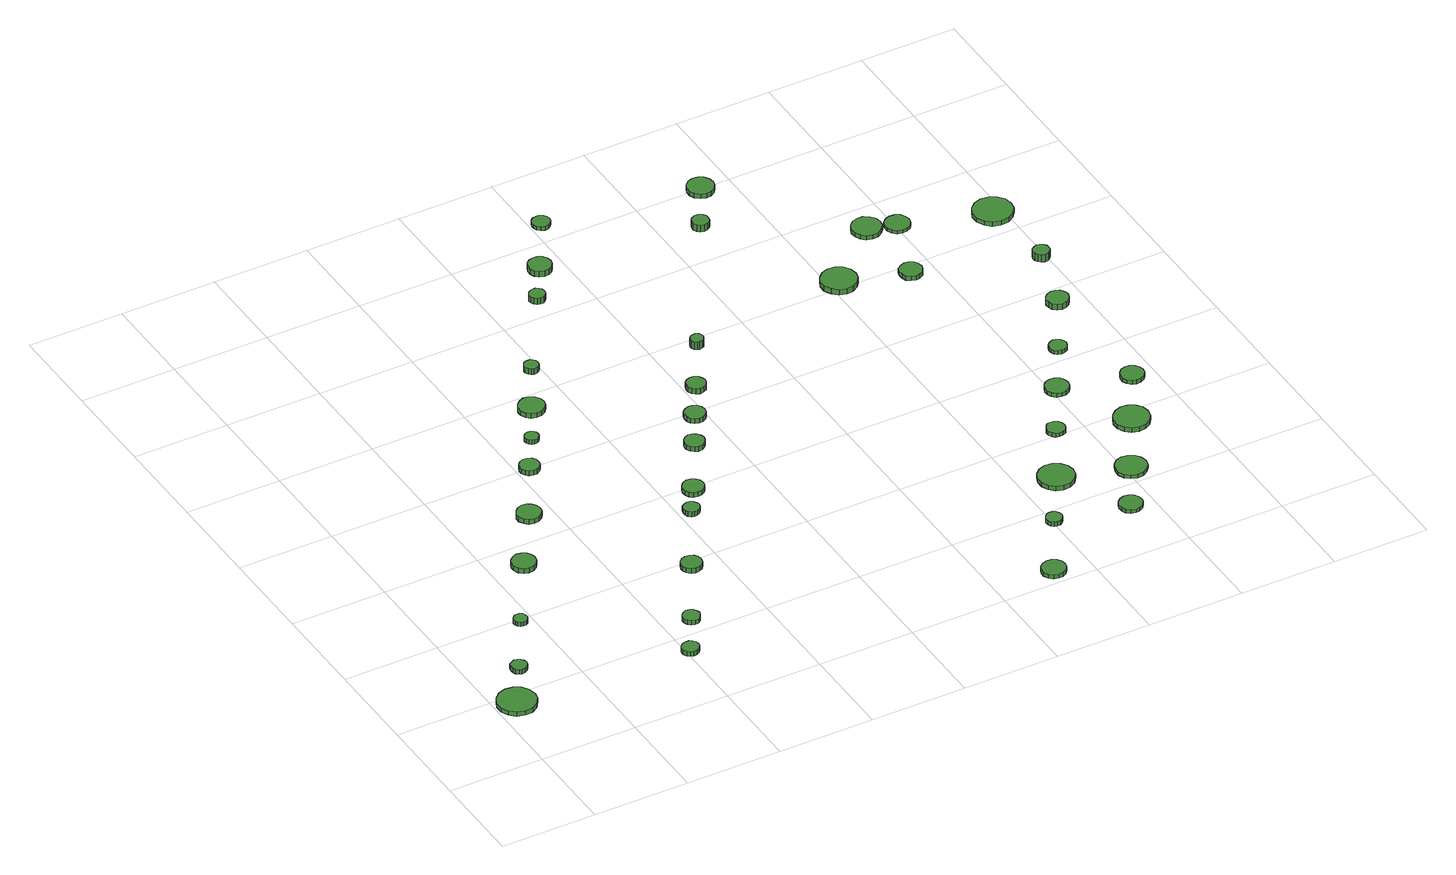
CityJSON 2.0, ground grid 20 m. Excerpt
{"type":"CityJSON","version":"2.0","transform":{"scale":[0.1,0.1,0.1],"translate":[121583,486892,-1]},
"CityObjects":{
"tree1":{"type":"SolitaryVegetationObject","attributes":{"function":"something"},"geometry":[{"type":"MultiSurface","lod":"1","boundaries":[[[0,1,2,3,4,5,6,7,8,9,10,11,12,13,14]],[[15,16,17,18,19,20,21,22,23,24,25,26,27,28,29]],[[0,29,28,1]],[[1,28,27,2]],[[2,27,26,3]],[[3,26,25,4]],[[4,25,24,5]],[[5,24,23,6]],[[6,23,22,7]],[[7,22,21,8]],[[8,21,20,9]],[[9,20,19,10]],[[10,19,18,11]],[[11,18,17,12]],[[12,17,16,13]],[[13,16,15,14]],[[14,15,29,0]]]}]},
"tree2":{"type":"SolitaryVegetationObject","attributes":{"function":"something"},"geometry":[{"type":"MultiSurface","lod":"1","boundaries":[[[30,31,32,33,34,35,36,37,38,39,40,41,42,43,44]],[[45,46,47,48,49,50,51,52,53,54,55,56,57,58,59]],[[30,59,58,31]],[[31,58,57,32]],[[32,57,56,33]],[[33,56,55,34]],[[34,55,54,35]],[[35,54,53,36]],[[36,53,52,37]],[[37,52,51,38]],[[38,51,50,39]],[[39,50,49,40]],[[40,49,48,41]],[[41,48,47,42]],[[42,47,46,43]],[[43,46,45,44]],[[44,45,59,30]]]}]},
"tree3":{"type":"SolitaryVegetationObject","attributes":{"function":"something"},"geometry":[{"type":"MultiSurface","lod":"1","boundaries":[[[60,61,62,63,64,65,66,67,68,69,70,71,72,73,74]],[[75,76,77,78,79,80,81,82,83,84,85,86,87,88,89]],[[60,89,88,61]],[[61,88,87,62]],[[62,87,86,63]],[[63,86,85,64]],[[64,85,84,65]],[[65,84,83,66]],[[66,83,82,67]],[[67,82,81,68]],[[68,81,80,69]],[[69,80,79,70]],[[70,79,78,71]],[[71,78,77,72]],[[72,77,76,73]],[[73,76,75,74]],[[74,75,89,60]]]}]},
"tree4":{"type":"SolitaryVegetationObject","attributes":{"function":"something"},"geometry":[{"type":"MultiSurface","lod":"1","boundaries":[[[90,91,92,93,94,95,96,97,98,99,100,101,102,103,104]],[[105,106,107,108,109,110,111,112,113,114,115,116,117,118,119]],[[90,119,118,91]],[[91,118,117,92]],[[92,117,116,93]],[[93,116,115,94]],[[94,115,114,95]],[[95,114,113,96]],[[96,113,112,97]],[[97,112,111,98]],[[98,111,110,99]],[[99,110,109,100]],[[100,109,108,101]],[[101,108,107,102]],[[102,107,106,103]],[[103,106,105,104]],[[104,105,119,90]]]}]},
"tree5":{"type":"SolitaryVegetationObject","attributes":{"function":"something"},"geometry":[{"type":"MultiSurface","lod":"1","boundaries":[[[120,121,122,123,124,125,126,127,128,129,130,131,132,133,134]],[[135,136,137,138,139,140,141,142,143,144,145,146,147,148,149]],[[120,149,148,121]],[[121,148,147,122]],[[122,147,146,123]],[[123,146,145,124]],[[124,145,144,125]],[[125,144,143,126]],[[126,143,142,127]],[[127,142,141,128]],[[128,141,140,129]],[[129,140,139,130]],[[130,139,138,131]],[[131,138,137,132]],[[132,137,136,133]],[[133,136,135,134]],[[134,135,149,120]]]}]},
"tree6":{"type":"SolitaryVegetationObject","attributes":{"function":"something"},"geometry":[{"type":"MultiSurface","lod":"1","boundaries":[[[150,151,152,153,154,155,156,157,158,159,160,161,162,163,164]],[[165,166,167,168,169,170,171,172,173,174,175,176,177,178,179]],[[150,179,178,151]],[[151,178,177,152]],[[152,177,176,153]],[[153,176,175,154]],[[154,175,174,155]],[[155,174,173,156]],[[156,173,172,157]],[[157,172,171,158]],[[158,171,170,159]],[[159,170,169,160]],[[160,169,168,161]],[[161,168,167,162]],[[162,167,166,163]],[[163,166,165,164]],[[164,165,179,150]]]}]},
"tree7":{"type":"SolitaryVegetationObject","attributes":{"function":"something"},"geometry":[{"type":"MultiSurface","lod":"1","boundaries":[[[180,181,182,183,184,185,186,187,188,189,190,191,192,193,194]],[[195,196,197,198,199,200,201,202,203,204,205,206,207,208,209]],[[180,209,208,181]],[[181,208,207,182]],[[182,207,206,183]],[[183,206,205,184]],[[184,205,204,185]],[[185,204,203,186]],[[186,203,202,187]],[[187,202,201,188]],[[188,201,200,189]],[[189,200,199,190]],[[190,199,198,191]],[[191,198,197,192]],[[192,197,196,193]],[[193,196,195,194]],[[194,195,209,180]]]}]},
"tree8":{"type":"SolitaryVegetationObject","attributes":{"function":"something"},"geometry":[{"type":"MultiSurface","lod":"1","boundaries":[[[210,211,212,213,214,215,216,217,218,219,220,221,222,223,224]],[[225,226,227,228,229,230,231,232,233,234,235,236,237,238,239]],[[210,239,238,211]],[[211,238,237,212]],[[212,237,236,213]],[[213,236,235,214]],[[214,235,234,215]],[[215,234,233,216]],[[216,233,232,217]],[[217,232,231,218]],[[218,231,230,219]],[[219,230,229,220]],[[220,229,228,221]],[[221,228,227,222]],[[222,227,226,223]],[[223,226,225,224]],[[224,225,239,210]]]}]},
"tree9":{"type":"SolitaryVegetationObject","attributes":{"function":"something"},"geometry":[{"type":"MultiSurface","lod":"1","boundaries":[[[240,241,242,243,244,245,246,247,248,249,250,251,252,253,254]],[[255,256,257,258,259,260,261,262,263,264,265,266,267,268,269]],[[240,269,268,241]],[[241,268,267,242]],[[242,267,266,243]],[[243,266,265,244]],[[244,265,264,245]],[[245,264,263,246]],[[246,263,262,247]],[[247,262,261,248]],[[248,261,260,249]],[[249,260,259,250]],[[250,259,258,251]],[[251,258,257,252]],[[252,257,256,253]],[[253,256,255,254]],[[254,255,269,240]]]}]},
"tree10":{"type":"SolitaryVegetationObject","attributes":{"function":"something"},"geometry":[{"type":"MultiSurface","lod":"1","boundaries":[[[270,271,272,273,274,275,276,277,278,279,280,281,282,283,284]],[[285,286,287,288,289,290,291,292,293,294,295,296,297,298,299]],[[270,299,298,271]],[[271,298,297,272]],[[272,297,296,273]],[[273,296,295,274]],[[274,295,294,275]],[[275,294,293,276]],[[276,293,292,277]],[[277,292,291,278]],[[278,291,290,279]],[[279,290,289,280]],[[280,289,288,281]],[[281,288,287,282]],[[282,287,286,283]],[[283,286,285,284]],[[284,285,299,270]]]}]},
"tree11":{"type":"SolitaryVegetationObject","attributes":{"function":"something"},"geometry":[{"type":"MultiSurface","lod":"1","boundaries":[[[300,301,302,303,304,305,306,307,308,309,310,311,312,313,314]],[[315,316,317,318,319,320,321,322,323,324,325,326,327,328,329]],[[300,329,328,301]],[[301,328,327,302]],[[302,327,326,303]],[[303,326,325,304]],[[304,325,324,305]],[[305,324,323,306]],[[306,323,322,307]],[[307,322,321,308]],[[308,321,320,309]],[[309,320,319,310]],[[310,319,318,311]],[[311,318,317,312]],[[312,317,316,313]],[[313,316,315,314]],[[314,315,329,300]]]}]},
"tree12":{"type":"SolitaryVegetationObject","attributes":{"function":"something"},"geometry":[{"type":"MultiSurface","lod":"1","boundaries":[[[330,331,332,333,334,335,336,337,338,339,340,341,342,343,344]],[[345,346,347,348,349,350,351,352,353,354,355,356,357,358,359]],[[330,359,358,331]],[[331,358,357,332]],[[332,357,356,333]],[[333,356,355,334]],[[334,355,354,335]],[[335,354,353,336]],[[336,353,352,337]],[[337,352,351,338]],[[338,351,350,339]],[[339,350,349,340]],[[340,349,348,341]],[[341,348,347,342]],[[342,347,346,343]],[[343,346,345,344]],[[344,345,359,330]]]}]},
"tree13":{"type":"SolitaryVegetationObject","attributes":{"function":"something"},"geometry":[{"type":"MultiSurface","lod":"1","boundaries":[[[360,361,362,363,364,365,366,367,368,369,370,371,372,373,374]],[[375,376,377,378,379,380,381,382,383,384,385,386,387,388,389]],[[360,389,388,361]],[[361,388,387,362]],[[362,387,386,363]],[[363,386,385,364]],[[364,385,384,365]],[[365,384,383,366]],[[366,383,382,367]],[[367,382,381,368]],[[368,381,380,369]],[[369,380,379,370]],[[370,379,378,371]],[[371,378,377,372]],[[372,377,376,373]],[[373,376,375,374]],[[374,375,389,360]]]}]},
"tree14":{"type":"SolitaryVegetationObject","attributes":{"function":"something"},"geometry":[{"type":"MultiSurface","lod":"1","boundaries":[[[390,391,392,393,394,395,396,397,398,399,400,401,402,403,404]],[[405,406,407,408,409,410,411,412,413,414,415,416,417,418,419]],[[390,419,418,391]],[[391,418,417,392]],[[392,417,416,393]],[[393,416,415,394]],[[394,415,414,395]],[[395,414,413,396]],[[396,413,412,397]],[[397,412,411,398]],[[398,411,410,399]],[[399,410,409,400]],[[400,409,408,401]],[[401,408,407,402]],[[402,407,406,403]],[[403,406,405,404]],[[404,405,419,390]]]}]},
"tree15":{"type":"SolitaryVegetationObject","attributes":{"function":"something"},"geometry":[{"type":"MultiSurface","lod":"1","boundaries":[[[420,421,422,423,424,425,426,427,428,429,430,431,432,433,434]],[[435,436,437,438,439,440,441,442,443,444,445,446,447,448,449]],[[420,449,448,421]],[[421,448,447,422]],[[422,447,446,423]],[[423,446,445,424]],[[424,445,444,425]],[[425,444,443,426]],[[426,443,442,427]],[[427,442,441,428]],[[428,441,440,429]],[[429,440,439,430]],[[430,439,438,431]],[[431,438,437,432]],[[432,437,436,433]],[[433,436,435,434]],[[434,435,449,420]]]}]},
"tree16":{"type":"SolitaryVegetationObject","attributes":{"function":"something"},"geometry":[{"type":"MultiSurface","lod":"1","boundaries":[[[450,451,452,453,454,455,456,457,458,459,460,461,462,463,464]],[[465,466,467,468,469,470,471,472,473,474,475,476,477,478,479]],[[450,479,478,451]],[[451,478,477,452]],[[452,477,476,453]],[[453,476,475,454]],[[454,475,474,455]],[[455,474,473,456]],[[456,473,472,457]],[[457,472,471,458]],[[458,471,470,459]],[[459,470,469,460]],[[460,469,468,461]],[[461,468,467,462]],[[462,467,466,463]],[[463,466,465,464]],[[464,465,479,450]]]}]},
"tree17":{"type":"SolitaryVegetationObject","attributes":{"function":"something"},"geometry":[{"type":"MultiSurface","lod":"1","boundaries":[[[480,481,482,483,484,485,486,487,488,489,490,491,492,493,494]],[[495,496,497,498,499,500,501,502,503,504,505,506,507,508,509]],[[480,509,508,481]],[[481,508,507,482]],[[482,507,506,483]],[[483,506,505,484]],[[484,505,504,485]],[[485,504,503,486]],[[486,503,502,487]],[[487,502,501,488]],[[488,501,500,489]],[[489,500,499,490]],[[490,499,498,491]],[[491,498,497,492]],[[492,497,496,493]],[[493,496,495,494]],[[494,495,509,480]]]}]},
"tree18":{"type":"SolitaryVegetationObject","attributes":{"function":"something"},"geometry":[{"type":"MultiSurface","lod":"1","boundaries":[[[510,511,512,513,514,515,516,517,518,519,520,521,522,523,524]],[[525,526,527,528,529,530,531,532,533,534,535,536,537,538,539]],[[510,539,538,511]],[[511,538,537,512]],[[512,537,536,513]],[[513,536,535,514]],[[514,535,534,515]],[[515,534,533,516]],[[516,533,532,517]],[[517,532,531,518]],[[518,531,530,519]],[[519,530,529,520]],[[520,529,528,521]],[[521,528,527,522]],[[522,527,526,523]],[[523,526,525,524]],[[524,525,539,510]]]}]},
"tree19":{"type":"SolitaryVegetationObject","attributes":{"function":"something"},"geometry":[{"type":"MultiSurface","lod":"1","boundaries":[[[540,541,542,543,544,545,546,547,548,549,550,551,552,553,554]],[[555,556,557,558,559,560,561,562,563,564,565,566,567,568,569]],[[540,569,568,541]],[[541,568,567,542]],[[542,567,566,543]],[[543,566,565,544]],[[544,565,564,545]],[[545,564,563,546]],[[546,563,562,547]],[[547,562,561,548]],[[548,561,560,549]],[[549,560,559,550]],[[550,559,558,551]],[[551,558,557,552]],[[552,557,556,553]],[[553,556,555,554]],[[554,555,569,540]]]}]},
"tree20":{"type":"SolitaryVegetationObject","attributes":{"function":"something"},"geometry":[{"type":"MultiSurface","lod":"1","boundaries":[[[570,571,572,573,574,575,576,577,578,579,580,581,582,583,584]],[[585,586,587,588,589,590,591,592,593,594,595,596,597,598,599]],[[570,599,598,571]],[[571,598,597,572]],[[572,597,596,573]],[[573,596,595,574]],[[574,595,594,575]],[[575,594,593,576]],[[576,593,592,577]],[[577,592,591,578]],[[578,591,590,579]],[[579,590,589,580]],[[580,589,588,581]],[[581,588,587,582]],[[582,587,586,583]],[[583,586,585,584]],[[584,585,599,570]]]}]},
"tree21":{"type":"SolitaryVegetationObject","attributes":{"function":"something"},"geometry":[{"type":"MultiSurface","lod":"1","boundaries":[[[600,601,602,603,604,605,606,607,608,609,610,611,612,613,614]],[[615,616,617,618,619,620,621,622,623,624,625,626,627,628,629]],[[600,629,628,601]],[[601,628,627,602]],[[602,627,626,603]],[[603,626,625,604]],[[604,625,624,605]],[[605,624,623,606]],[[606,623,622,607]],[[607,622,621,608]],[[608,621,620,609]],[[609,620,619,610]],[[610,619,618,611]],[[611,618,617,612]],[[612,617,616,613]],[[613,616,615,614]],[[614,615,629,600]]]}]},
"tree22":{"type":"SolitaryVegetationObject","attributes":{"function":"something"},"geometry":[{"type":"MultiSurface","lod":"1","boundaries":[[[630,631,632,633,634,635,636,637,638,639,640,641,642,643,644]],[[645,646,647,648,649,650,651,652,653,654,655,656,657,658,659]],[[630,659,658,631]],[[631,658,657,632]],[[632,657,656,633]],[[633,656,655,634]],[[634,655,654,635]],[[635,654,653,636]],[[636,653,652,637]],[[637,652,651,638]],[[638,651,650,639]],[[639,650,649,640]],[[640,649,648,641]],[[641,648,647,642]],[[642,647,646,643]],[[643,646,645,644]],[[644,645,659,630]]]}]},
"tree23":{"type":"SolitaryVegetationObject","attributes":{"function":"something"},"geometry":[{"type":"MultiSurface","lod":"1","boundaries":[[[660,661,662,663,664,665,666,667,668,669,670,671,672,673,674]],[[675,676,677,678,679,680,681,682,683,684,685,686,687,688,689]],[[660,689,688,661]],[[661,688,687,662]],[[662,687,686,663]],[[663,686,685,664]],[[664,685,684,665]],[[665,684,683,666]],[[666,683,682,667]],[[667,682,681,668]],[[668,681,680,669]],[[669,680,679,670]],[[670,679,678,671]],[[671,678,677,672]],[[672,677,676,673]],[[673,676,675,674]],[[674,675,689,660]]]}]},
"tree24":{"type":"SolitaryVegetationObject","attributes":{"function":"something"},"geometry":[{"type":"MultiSurface","lod":"1","boundaries":[[[690,691,692,693,694,695,696,697,698,699,700,701,702,703,704]],[[705,706,707,708,709,710,711,712,713,714,715,716,717,718,719]],[[690,719,718,691]],[[691,718,717,692]],[[692,717,716,693]],[[693,716,715,694]],[[694,715,714,695]],[[695,714,713,696]],[[696,713,712,697]],[[697,712,711,698]],[[698,711,710,699]],[[699,710,709,700]],[[700,709,708,701]],[[701,708,707,702]],[[702,707,706,703]],[[703,706,705,704]],[[704,705,719,690]]]}]},
"tree25":{"type":"SolitaryVegetationObject","attributes":{"function":"something"},"geometry":[{"type":"MultiSurface","lod":"1","boundaries":[[[720,721,722,723,724,725,726,727,728,729,730,731,732,733,734]],[[735,736,737,738,739,740,741,742,743,744,745,746,747,748,749]],[[720,749,748,721]],[[721,748,747,722]],[[722,747,746,723]],[[723,746,745,724]],[[724,745,744,725]],[[725,744,743,726]],[[726,743,742,727]],[[727,742,741,728]],[[728,741,740,729]],[[729,740,739,730]],[[730,739,738,731]],[[731,738,737,732]],[[732,737,736,733]],[[733,736,735,734]],[[734,735,749,720]]]}]},
"tree26":{"type":"SolitaryVegetationObject","attributes":{"function":"something"},"geometry":[{"type":"MultiSurface","lod":"1","boundaries":[[[750,751,752,753,754,755,756,757,758,759,760,761,762,763,764]],[[765,766,767,768,769,770,771,772,773,774,775,776,777,778,779]],[[750,779,778,751]],[[751,778,777,752]],[[752,777,776,753]],[[753,776,775,754]],[[754,775,774,755]],[[755,774,773,756]],[[756,773,772,757]],[[757,772,771,758]],[[758,771,770,759]],[[759,770,769,760]],[[760,769,768,761]],[[761,768,767,762]],[[762,767,766,763]],[[763,766,765,764]],[[764,765,779,750]]]}]},
"tree27":{"type":"SolitaryVegetationObject","attributes":{"function":"something"},"geometry":[{"type":"MultiSurface","lod":"1","boundaries":[[[780,781,782,783,784,785,786,787,788,789,790,791,792,793,794]],[[795,796,797,798,799,800,801,802,803,804,805,806,807,808,809]],[[780,809,808,781]],[[781,808,807,782]],[[782,807,806,783]],[[783,806,805,784]],[[784,805,804,785]],[[785,804,803,786]],[[786,803,802,787]],[[787,802,801,788]],[[788,801,800,789]],[[789,800,799,790]],[[790,799,798,791]],[[791,798,797,792]],[[792,797,796,793]],[[793,796,795,794]],[[794,795,809,780]]]}]},
"tree28":{"type":"SolitaryVegetationObject","attributes":{"function":"something"},"geometry":[{"type":"MultiSurface","lod":"1","boundaries":[[[810,811,812,813,814,815,816,817,818,819,820,821,822,823,824]],[[825,826,827,828,829,830,831,832,833,834,835,836,837,838,839]],[[810,839,838,811]],[[811,838,837,812]],[[812,837,836,813]],[[813,836,835,814]],[[814,835,834,815]],[[815,834,833,816]],[[816,833,832,817]],[[817,832,831,818]],[[818,831,830,819]],[[819,830,829,820]],[[820,829,828,821]],[[821,828,827,822]],[[822,827,826,823]],[[823,826,825,824]],[[824,825,839,810]]]}]},
"tree29":{"type":"SolitaryVegetationObject","attributes":{"function":"something"},"geometry":[{"type":"MultiSurface","lod":"1","boundaries":[[[840,841,842,843,844,845,846,847,848,849,850,851,852,853,854]],[[855,856,857,858,859,860,861,862,863,864,865,866,867,868,869]],[[840,869,868,841]],[[841,868,867,842]],[[842,867,866,843]],[[843,866,865,844]],[[844,865,864,845]],[[845,864,863,846]],[[846,863,862,847]],[[847,862,861,848]],[[848,861,860,849]],[[849,860,859,850]],[[850,859,858,851]],[[851,858,857,852]],[[852,857,856,853]],[[853,856,855,854]],[[854,855,869,840]]]}]},
"tree30":{"type":"SolitaryVegetationObject","attributes":{"function":"something"},"geometry":[{"type":"MultiSurface","lod":"1","boundaries":[[[870,871,872,873,874,875,876,877,878,879,880,881,882,883,884]],[[885,886,887,888,889,890,891,892,893,894,895,896,897,898,899]],[[870,899,898,871]],[[871,898,897,872]],[[872,897,896,873]],[[873,896,895,874]],[[874,895,894,875]],[[875,894,893,876]],[[876,893,892,877]],[[877,892,891,878]],[[878,891,890,879]],[[879,890,889,880]],[[880,889,888,881]],[[881,888,887,882]],[[882,887,886,883]],[[883,886,885,884]],[[884,885,899,870]]]}]},
"tree31":{"type":"SolitaryVegetationObject","attributes":{"function":"something"},"geometry":[{"type":"MultiSurface","lod":"1","boundaries":[[[900,901,902,903,904,905,906,907,908,909,910,911,912,913,914]],[[915,916,917,918,919,920,921,922,923,924,925,926,927,928,929]],[[900,929,928,901]],[[901,928,927,902]],[[902,927,926,903]],[[903,926,925,904]],[[904,925,924,905]],[[905,924,923,906]],[[906,923,922,907]],[[907,922,921,908]],[[908,921,920,909]],[[909,920,919,910]],[[910,919,918,911]],[[911,918,917,912]],[[912,917,916,913]],[[913,916,915,914]],[[914,915,929,900]]]}]},
"tree32":{"type":"SolitaryVegetationObject","attributes":{"function":"something"},"geometry":[{"type":"MultiSurface","lod":"1","boundaries":[[[930,931,932,933,934,935,936,937,938,939,940,941,942,943,944]],[[945,946,947,948,949,950,951,952,953,954,955,956,957,958,959]],[[930,959,958,931]],[[931,958,957,932]],[[932,957,956,933]],[[933,956,955,934]],[[934,955,954,935]],[[935,954,953,936]],[[936,953,952,937]],[[937,952,951,938]],[[938,951,950,939]],[[939,950,949,940]],[[940,949,948,941]],[[941,948,947,942]],[[942,947,946,943]],[[943,946,945,944]],[[944,945,959,930]]]}]},
"tree33":{"type":"SolitaryVegetationObject","attributes":{"function":"something"},"geometry":[{"type":"MultiSurface","lod":"1","boundaries":[[[960,961,962,963,964,965,966,967,968,969,970,971,972,973,974]],[[975,976,977,978,979,980,981,982,983,984,985,986,987,988,989]],[[960,989,988,961]],[[961,988,987,962]],[[962,987,986,963]],[[963,986,985,964]],[[964,985,984,965]],[[965,984,983,966]],[[966,983,982,967]],[[967,982,981,968]],[[968,981,980,969]],[[969,980,979,970]],[[970,979,978,971]],[[971,978,977,972]],[[972,977,976,973]],[[973,976,975,974]],[[974,975,989,960]]]}]},
"tree34":{"type":"SolitaryVegetationObject","attributes":{"function":"something"},"geometry":[{"type":"MultiSurface","lod":"1","boundaries":[[[990,991,992,993,994,995,996,997,998,999,1000,1001,1002,1003,1004]],[[1005,1006,1007,1008,1009,1010,1011,1012,1013,1014,1015,1016,1017,1018,1019]],[[990,1019,1018,991]],[[991,1018,1017,992]],[[992,1017,1016,993]],[[993,1016,1015,994]],[[994,1015,1014,995]],[[995,1014,1013,996]],[[996,1013,1012,997]],[[997,1012,1011,998]],[[998,1011,1010,999]],[[999,1010,1009,1000]],[[1000,1009,1008,1001]],[[1001,1008,1007,1002]],[[1002,1007,1006,1003]],[[1003,1006,1005,1004]],[[1004,1005,1019,990]]]}]},
"tree35":{"type":"SolitaryVegetationObject","attributes":{"function":"something"},"geometry":[{"type":"MultiSurface","lod":"1","boundaries":[[[1020,1021,1022,1023,1024,1025,1026,1027,1028,1029,1030,1031,1032,1033,1034]],[[1035,1036,1037,1038,1039,1040,1041,1042,1043,1044,1045,1046,1047,1048,1049]],[[1020,1049,1048,1021]],[[1021,1048,1047,1022]],[[1022,1047,1046,1023]],[[1023,1046,1045,1024]],[[1024,1045,1044,1025]],[[1025,1044,1043,1026]],[[1026,1043,1042,1027]],[[1027,1042,1041,1028]],[[1028,1041,1040,1029]],[[1029,1040,1039,1030]],[[1030,1039,1038,1031]],[[1031,1038,1037,1032]],[[1032,1037,1036,1033]],[[1033,1036,1035,1034]],[[1034,1035,1049,1020]]]}]},
"tree36":{"type":"SolitaryVegetationObject","attributes":{"function":"something"},"geometry":[{"type":"MultiSurface","lod":"1","boundaries":[[[1050,1051,1052,1053,1054,1055,1056,1057,1058,1059,1060,1061,1062,1063,1064]],[[1065,1066,1067,1068,1069,1070,1071,1072,1073,1074,1075,1076,1077,1078,1079]],[[1050,1079,1078,1051]],[[1051,1078,1077,1052]],[[1052,1077,1076,1053]],[[1053,1076,1075,1054]],[[1054,1075,1074,1055]],[[1055,1074,1073,1056]],[[1056,1073,1072,1057]],[[1057,1072,1071,1058]],[[1058,1071,1070,1059]],[[1059,1070,1069,1060]],[[1060,1069,1068,1061]],[[1061,1068,1067,1062]],[[1062,1067,1066,1063]],[[1063,1066,1065,1064]],[[1064,1065,1079,1050]]]}]},
"tree37":{"type":"SolitaryVegetationObject","attributes":{"function":"something"},"geometry":[{"type":"MultiSurface","lod":"1","boundaries":[[[1080,1081,1082,1083,1084,1085,1086,1087,1088,1089,1090,1091,1092,1093,1094]],[[1095,1096,1097,1098,1099,1100,1101,1102,1103,1104,1105,1106,1107,1108,1109]],[[1080,1109,1108,1081]],[[1081,1108,1107,1082]],[[1082,1107,1106,1083]],[[1083,1106,1105,1084]],[[1084,1105,1104,1085]],[[1085,1104,1103,1086]],[[1086,1103,1102,1087]],[[1087,1102,1101,1088]],[[1088,1101,1100,1089]],[[1089,1100,1099,1090]],[[1090,1099,1098,1091]],[[1091,1098,1097,1092]],[[1092,1097,1096,1093]],[[1093,1096,1095,1094]],[[1094,1095,1109,1080]]]}]},
"tree38":{"type":"SolitaryVegetationObject","attributes":{"function":"something"},"geometry":[{"type":"MultiSurface","lod":"1","boundaries":[[[1110,1111,1112,1113,1114,1115,1116,1117,1118,1119,1120,1121,1122,1123,1124]],[[1125,1126,1127,1128,1129,1130,1131,1132,1133,1134,1135,1136,1137,1138,1139]],[[1110,1139,1138,1111]],[[1111,1138,1137,1112]],[[1112,1137,1136,1113]],[[1113,1136,1135,1114]],[[1114,1135,1134,1115]],[[1115,1134,1133,1116]],[[1116,1133,1132,1117]],[[1117,1132,1131,1118]],[[1118,1131,1130,1119]],[[1119,1130,1129,1120]],[[1120,1129,1128,1121]],[[1121,1128,1127,1122]],[[1122,1127,1126,1123]],[[1123,1126,1125,1124]],[[1124,1125,1139,1110]]]}]},
"tree39":{"type":"SolitaryVegetationObject","attributes":{"function":"something"},"geometry":[{"type":"MultiSurface","lod":"1","boundaries":[[[1140,1141,1142,1143,1144,1145,1146,1147,1148,1149,1150,1151,1152,1153,1154]],[[1155,1156,1157,1158,1159,1160,1161,1162,1163,1164,1165,1166,1167,1168,1169]],[[1140,1169,1168,1141]],[[1141,1168,1167,1142]],[[1142,1167,1166,1143]],[[1143,1166,1165,1144]],[[1144,1165,1164,1145]],[[1145,1164,1163,1146]],[[1146,1163,1162,1147]],[[1147,1162,1161,1148]],[[1148,1161,1160,1149]],[[1149,1160,1159,1150]],[[1150,1159,1158,1151]],[[1151,1158,1157,1152]],[[1152,1157,1156,1153]],[[1153,1156,1155,1154]],[[1154,1155,1169,1140]]]}]},
"tree40":{"type":"SolitaryVegetationObject","attributes":{"function":"something"},"geometry":[{"type":"MultiSurface","lod":"1","boundaries":[[[1170,1171,1172,1173,1174,1175,1176,1177,1178,1179,1180,1181,1182,1183,1184]],[[1185,1186,1187,1188,1189,1190,1191,1192,1193,1194,1195,1196,1197,1198,1199]],[[1170,1199,1198,1171]],[[1171,1198,1197,1172]],[[1172,1197,1196,1173]],[[1173,1196,1195,1174]],[[1174,1195,1194,1175]],[[1175,1194,1193,1176]],[[1176,1193,1192,1177]],[[1177,1192,1191,1178]],[[1178,1191,1190,1179]],[[1179,1190,1189,1180]],[[1180,1189,1188,1181]],[[1181,1188,1187,1182]],[[1182,1187,1186,1183]],[[1183,1186,1185,1184]],[[1184,1185,1199,1170]]]}]}
},
"vertices":[
[83,173,16],[80,189,16],[70,202,16],[56,210,16],[40,212,16],[24,207,16],[12,196,16],[5,181,16],[5,165,16],[12,150,16],[24,139,16],[40,134,16],[56,135,16],[70,143,16],[80,157,16],[80,157,6],[70,143,6],[56,135,6],[40,134,6],[24,139,6],[12,150,6],[5,165,6],[5,181,6],[12,196,6],[24,207,6],[40,212,6],[56,210,6],[70,202,6],[80,189,6],[83,173,6],
[118,266,16],[116,273,16],[112,278,16],[106,282,16],[99,283,16],[93,280,16],[87,276,16],[85,269,16],[85,262,16],[87,256,16],[93,251,16],[99,249,16],[106,250,16],[112,253,16],[116,259,16],[116,259,6],[112,253,6],[106,250,6],[99,249,6],[93,251,6],[87,256,6],[85,262,6],[85,269,6],[87,276,6],[93,280,6],[99,283,6],[106,282,6],[112,278,6],[116,273,6],[118,266,6],
[189,391,16],[188,397,16],[185,401,16],[180,404,16],[174,405,16],[169,403,16],[164,399,16],[162,394,16],[162,388,16],[164,383,16],[169,379,16],[174,378,16],[180,378,16],[185,381,16],[188,386,16],[188,386,6],[185,381,6],[180,378,6],[174,378,6],[169,379,6],[164,383,6],[162,388,6],[162,394,6],[164,399,6],[169,403,6],[174,405,6],[180,404,6],[185,401,6],[188,397,6],[189,391,6],
[293,542,17],[291,552,17],[285,560,17],[276,565,17],[266,567,17],[256,563,17],[248,556,17],[244,547,17],[244,537,17],[248,527,17],[256,520,17],[266,517,17],[276,518,17],[285,523,17],[291,532,17],[291,532,6],[285,523,6],[276,518,6],[266,517,6],[256,520,6],[248,527,6],[244,537,6],[244,547,6],[248,556,6],[256,563,6],[266,567,6],[276,565,6],[285,560,6],[291,552,6],[293,542,6],
[427,156,16],[426,163,16],[421,169,16],[415,173,16],[408,173,16],[401,171,16],[395,166,16],[392,160,16],[392,152,16],[395,145,16],[401,141,16],[408,138,16],[415,139,16],[421,143,16],[426,149,16],[426,149,6],[421,143,6],[415,139,6],[408,138,6],[401,141,6],[395,145,6],[392,152,6],[392,160,6],[395,166,6],[401,171,6],[408,173,6],[415,173,6],[421,169,6],[426,163,6],[427,156,6],
[477,240,16],[475,247,16],[471,253,16],[465,257,16],[457,258,16],[450,255,16],[445,250,16],[442,244,16],[442,236,16],[445,230,16],[450,225,16],[457,222,16],[465,223,16],[471,227,16],[475,233,16],[475,233,6],[471,227,6],[465,223,6],[457,222,6],[450,225,6],[445,230,6],[442,236,6],[442,244,6],[445,250,6],[450,255,6],[457,258,6],[465,257,6],[471,253,6],[475,247,6],[477,240,6],
[377,670,17],[375,680,17],[369,688,17],[360,694,17],[350,695,17],[340,691,17],[333,685,17],[328,675,17],[328,665,17],[333,656,17],[340,649,17],[350,646,17],[360,647,17],[369,652,17],[375,660,17],[375,660,6],[369,652,6],[360,647,6],[350,646,6],[340,649,6],[333,656,6],[328,665,6],[328,675,6],[333,685,6],[340,691,6],[350,695,6],[360,694,6],[369,688,6],[375,680,6],[377,670,6],
[562,383,17],[560,392,17],[555,399,17],[547,403,17],[538,404,17],[530,401,17],[523,395,17],[520,387,17],[520,379,17],[523,371,17],[530,365,17],[538,362,17],[547,363,17],[555,367,17],[560,374,17],[560,374,6],[555,367,6],[547,363,6],[538,362,6],[530,365,6],[523,371,6],[520,379,6],[520,387,6],[523,395,6],[530,401,6],[538,404,6],[547,403,6],[555,399,6],[560,392,6],[562,383,6],
[446,798,17],[445,806,17],[440,813,17],[432,817,17],[424,818,17],[416,815,17],[410,810,17],[406,802,17],[406,794,17],[410,786,17],[416,780,17],[424,778,17],[432,778,17],[440,783,17],[445,789,17],[445,789,6],[440,783,6],[432,778,6],[424,778,6],[416,780,6],[410,786,6],[406,794,6],[406,802,6],[410,810,6],[416,815,6],[424,818,6],[432,817,6],[440,813,6],[445,806,6],[446,798,6],
[489,875,16],[488,881,16],[484,886,16],[479,889,16],[474,889,16],[468,888,16],[464,884,16],[461,878,16],[461,872,16],[464,867,16],[468,863,16],[474,861,16],[479,862,16],[484,865,16],[488,870,16],[488,870,6],[484,865,6],[479,862,6],[474,861,6],[468,863,6],[464,867,6],[461,872,6],[461,878,6],[464,884,6],[468,888,6],[474,889,6],[479,889,6],[484,886,6],[488,881,6],[489,875,6],
[643,533,17],[641,539,17],[637,545,17],[631,549,17],[624,549,17],[618,547,17],[612,543,17],[610,536,17],[610,529,17],[612,523,17],[618,518,17],[624,516,17],[631,517,17],[637,520,17],[641,526,17],[641,526,6],[637,520,6],[631,517,6],[624,516,6],[618,518,6],[612,523,6],[610,529,6],[610,536,6],[612,543,6],[618,547,6],[624,549,6],[631,549,6],[637,545,6],[641,539,6],[643,533,6],
[548,957,17],[546,968,17],[539,977,17],[529,983,17],[518,984,17],[508,980,17],[500,973,17],[495,963,17],[495,952,17],[500,942,17],[508,934,17],[518,931,17],[529,932,17],[539,938,17],[546,946,17],[546,946,6],[539,938,6],[529,932,6],[518,931,6],[508,934,6],[500,942,6],[495,952,6],[495,963,6],[500,973,6],[508,980,6],[518,984,6],[529,983,6],[539,977,6],[546,968,6],[548,957,6],
[683,588,17],[681,597,17],[676,604,17],[668,609,17],[659,610,17],[650,607,17],[644,601,17],[640,593,17],[640,584,17],[644,575,17],[650,569,17],[659,567,17],[668,568,17],[676,572,17],[681,579,17],[681,579,6],[676,572,6],[668,568,6],[659,567,6],[650,569,6],[644,575,6],[640,584,6],[640,593,6],[644,601,6],[650,607,6],[659,610,6],[668,609,6],[676,604,6],[681,597,6],[683,588,6],
[597,1066,19],[596,1072,19],[592,1077,19],[587,1080,19],[581,1080,19],[575,1079,19],[571,1075,19],[568,1069,19],[568,1063,19],[571,1057,19],[575,1053,19],[581,1051,19],[587,1052,19],[592,1055,19],[596,1060,19],[596,1060,6],[592,1055,6],[587,1052,6],[581,1051,6],[575,1053,6],[571,1057,6],[568,1063,6],[568,1069,6],[571,1075,6],[575,1079,6],[581,1080,6],[587,1080,6],[592,1077,6],[596,1072,6],[597,1066,6],
[754,710,17],[752,718,17],[747,725,17],[740,730,17],[731,731,17],[723,728,17],[717,722,17],[713,714,17],[713,706,17],[717,698,17],[723,692,17],[731,689,17],[740,690,17],[747,695,17],[752,702,17],[752,702,6],[747,695,6],[740,690,6],[731,689,6],[723,692,6],[717,698,6],[713,706,6],[713,714,6],[717,722,6],[723,728,6],[731,731,6],[740,730,6],[747,725,6],[752,718,6],[754,710,6],
[799,786,17],[797,795,17],[792,802,17],[784,807,17],[775,808,17],[767,805,17],[760,799,17],[757,791,17],[757,782,17],[760,774,17],[767,768,17],[775,765,17],[784,766,17],[792,771,17],[797,778,17],[797,778,6],[792,771,6],[784,766,6],[775,765,6],[767,768,6],[760,774,6],[757,782,6],[757,791,6],[760,799,6],[767,805,6],[775,808,6],[784,807,6],[792,802,6],[797,795,6],[799,786,6],
[717,1252,20],[716,1259,20],[712,1264,20],[706,1268,20],[699,1268,20],[693,1266,20],[688,1262,20],[685,1255,20],[685,1249,20],[688,1242,20],[693,1238,20],[699,1236,20],[706,1236,20],[712,1240,20],[716,1245,20],[716,1245,6],[712,1240,6],[706,1236,6],[699,1236,6],[693,1238,6],[688,1242,6],[685,1249,6],[685,1255,6],[688,1262,6],[693,1266,6],[699,1268,6],[706,1268,6],[712,1264,6],[716,1259,6],[717,1252,6],
[844,864,18],[842,872,18],[838,879,18],[830,883,18],[822,884,18],[814,881,18],[808,876,18],[805,868,18],[805,860,18],[808,852,18],[814,847,18],[822,844,18],[830,845,18],[838,849,18],[842,856,18],[842,856,6],[838,849,6],[830,845,6],[822,844,6],[814,847,6],[808,852,6],[805,860,6],[805,868,6],[808,876,6],[814,881,6],[822,884,6],[830,883,6],[838,879,6],[842,872,6],[844,864,6],
[1150,33,16],[1148,43,16],[1142,51,16],[1133,56,16],[1123,57,16],[1113,54,16],[1105,47,16],[1101,38,16],[1101,28,16],[1105,19,16],[1113,12,16],[1123,9,16],[1133,10,16],[1142,15,16],[1148,23,16],[1148,23,7],[1142,15,7],[1133,10,7],[1123,9,7],[1113,12,7],[1105,19,7],[1101,28,7],[1101,38,7],[1105,47,7],[1113,54,7],[1123,57,7],[1133,56,7],[1142,51,7],[1148,43,7],[1150,33,7],
[775,1331,19],[773,1340,19],[767,1348,19],[759,1353,19],[749,1354,19],[739,1351,19],[732,1345,19],[728,1336,19],[728,1326,19],[732,1317,19],[739,1310,19],[749,1307,19],[759,1308,19],[767,1313,19],[773,1321,19],[773,1321,6],[767,1313,6],[759,1308,6],[749,1307,6],[739,1310,6],[732,1317,6],[728,1326,6],[728,1336,6],[732,1345,6],[739,1351,6],[749,1354,6],[759,1353,6],[767,1348,6],[773,1340,6],[775,1331,6],
[904,978,24],[903,984,24],[900,988,24],[895,991,24],[890,991,24],[885,990,24],[880,986,24],[878,981,24],[878,975,24],[880,970,24],[885,967,24],[890,965,24],[895,966,24],[900,968,24],[903,973,24],[903,973,6],[900,968,6],[895,966,6],[890,965,6],[885,967,6],[880,970,6],[878,975,6],[878,981,6],[880,986,6],[885,990,6],[890,991,6],[895,991,6],[900,988,6],[903,984,6],[904,978,6],
[1220,168,17],[1218,175,17],[1214,181,17],[1208,184,17],[1201,185,17],[1195,183,17],[1190,178,17],[1187,172,17],[1187,165,17],[1190,158,17],[1195,154,17],[1201,152,17],[1208,152,17],[1214,156,17],[1218,162,17],[1218,162,7],[1214,156,7],[1208,152,7],[1201,152,7],[1195,154,7],[1190,158,7],[1187,165,7],[1187,172,7],[1190,178,7],[1195,183,7],[1201,185,7],[1208,184,7],[1214,181,7],[1218,175,7],[1220,168,7],
[840,1449,16],[838,1457,16],[834,1463,16],[827,1467,16],[820,1467,16],[812,1465,16],[807,1460,16],[804,1453,16],[804,1446,16],[807,1439,16],[812,1434,16],[820,1431,16],[827,1432,16],[834,1436,16],[838,1442,16],[838,1442,7],[834,1436,7],[827,1432,7],[820,1431,7],[812,1434,7],[807,1439,7],[804,1446,7],[804,1453,7],[807,1460,7],[812,1465,7],[820,1467,7],[827,1467,7],[834,1463,7],[838,1457,7],[840,1449,7],
[1308,280,17],[1305,295,17],[1296,307,17],[1283,315,17],[1267,317,17],[1253,312,17],[1242,302,17],[1236,288,17],[1236,273,17],[1242,259,17],[1253,249,17],[1267,244,17],[1283,245,17],[1296,253,17],[1305,265,17],[1305,265,7],[1296,253,7],[1283,245,7],[1267,244,7],[1253,249,7],[1242,259,7],[1236,273,7],[1236,288,7],[1242,302,7],[1253,312,7],[1267,317,7],[1283,315,7],[1296,307,7],[1305,295,7],[1308,280,7],
[1376,138,15],[1374,148,15],[1368,156,15],[1359,161,15],[1350,162,15],[1340,159,15],[1333,152,15],[1329,143,15],[1329,133,15],[1333,124,15],[1340,118,15],[1350,115,15],[1359,116,15],[1368,121,15],[1374,129,15],[1374,129,7],[1368,121,7],[1359,116,7],[1350,115,7],[1340,118,7],[1333,124,7],[1329,133,7],[1329,143,7],[1333,152,7],[1340,159,7],[1350,162,7],[1359,161,7],[1368,156,7],[1374,148,7],[1376,138,7],
[1364,411,16],[1362,419,16],[1358,425,16],[1351,429,16],[1343,430,16],[1335,428,16],[1330,422,16],[1326,415,16],[1326,407,16],[1330,400,16],[1335,394,16],[1343,392,16],[1351,393,16],[1358,397,16],[1362,403,16],[1362,403,7],[1358,397,7],[1351,393,7],[1343,392,7],[1335,394,7],[1330,400,7],[1326,407,7],[1326,415,7],[1330,422,7],[1335,428,7],[1343,430,7],[1351,429,7],[1358,425,7],[1362,419,7],[1364,411,7],
[1097,1297,22],[1096,1304,22],[1092,1310,22],[1085,1314,22],[1078,1315,22],[1071,1312,22],[1066,1308,22],[1063,1301,22],[1063,1294,22],[1066,1287,22],[1071,1282,22],[1078,1280,22],[1085,1281,22],[1092,1284,22],[1096,1290,22],[1096,1290,7],[1092,1284,7],[1085,1281,7],[1078,1280,7],[1071,1282,7],[1066,1287,7],[1063,1294,7],[1063,1301,7],[1066,1308,7],[1071,1312,7],[1078,1315,7],[1085,1314,7],[1092,1310,7],[1096,1304,7],[1097,1297,7],
[1442,239,15],[1439,252,15],[1431,263,15],[1420,269,15],[1407,271,15],[1394,267,15],[1384,258,15],[1379,246,15],[1379,233,15],[1384,221,15],[1394,212,15],[1407,208,15],[1420,209,15],[1431,216,15],[1439,226,15],[1439,226,7],[1431,216,7],[1420,209,7],[1407,208,7],[1394,212,7],[1384,221,7],[1379,233,7],[1379,246,7],[1384,258,7],[1394,267,7],[1407,271,7],[1420,269,7],[1431,263,7],[1439,252,7],[1442,239,7],
[1255,1015,18],[1252,1030,18],[1243,1042,18],[1230,1049,18],[1215,1051,18],[1201,1046,18],[1190,1036,18],[1183,1022,18],[1183,1007,18],[1190,994,18],[1201,983,18],[1215,979,18],[1230,980,18],[1243,988,18],[1252,1000,18],[1252,1000,6],[1243,988,6],[1230,980,6],[1215,979,6],[1201,983,6],[1190,994,6],[1183,1007,6],[1183,1022,6],[1190,1036,6],[1201,1046,6],[1215,1051,6],[1230,1049,6],[1243,1042,6],[1252,1030,6],[1255,1015,6],
[1164,1396,17],[1161,1407,17],[1155,1416,17],[1145,1422,17],[1134,1423,17],[1123,1420,17],[1114,1412,17],[1110,1402,17],[1110,1390,17],[1114,1380,17],[1123,1372,17],[1134,1369,17],[1145,1370,17],[1155,1376,17],[1161,1385,17],[1161,1385,7],[1155,1376,7],[1145,1370,7],[1134,1369,7],[1123,1372,7],[1114,1380,7],[1110,1390,7],[1110,1402,7],[1114,1412,7],[1123,1420,7],[1134,1423,7],[1145,1422,7],[1155,1416,7],[1161,1407,7],[1164,1396,7],
[1435,523,16],[1433,533,16],[1427,541,16],[1418,546,16],[1408,547,16],[1398,544,16],[1391,537,16],[1387,528,16],[1387,518,16],[1391,509,16],[1398,502,16],[1408,499,16],[1418,500,16],[1427,505,16],[1433,513,16],[1433,513,7],[1427,505,7],[1418,500,7],[1408,499,7],[1398,502,7],[1391,509,7],[1387,518,7],[1387,528,7],[1391,537,7],[1398,544,7],[1408,547,7],[1418,546,7],[1427,541,7],[1433,533,7],[1435,523,7],
[1521,369,17],[1518,384,17],[1509,396,17],[1496,403,17],[1481,405,17],[1467,400,17],[1456,390,17],[1449,376,17],[1449,361,17],[1456,347,17],[1467,337,17],[1481,333,17],[1496,334,17],[1509,342,17],[1518,354,17],[1518,354,7],[1509,342,7],[1496,334,7],[1481,333,7],[1467,337,7],[1456,347,7],[1449,361,7],[1449,376,7],[1456,390,7],[1467,400,7],[1481,405,7],[1496,403,7],[1509,396,7],[1518,384,7],[1521,369,7],
[1375,975,16],[1373,984,16],[1368,992,16],[1359,997,16],[1350,998,16],[1341,995,16],[1333,989,16],[1330,980,16],[1330,970,16],[1333,961,16],[1341,955,16],[1350,952,16],[1359,953,16],[1368,958,16],[1373,966,16],[1373,966,6],[1368,958,6],[1359,953,6],[1350,952,6],[1341,955,6],[1333,961,6],[1330,970,6],[1330,980,6],[1333,989,6],[1341,995,6],[1350,998,6],[1359,997,6],[1368,992,6],[1373,984,6],[1375,975,6],
[1494,634,15],[1492,641,15],[1488,647,15],[1481,651,15],[1474,652,15],[1467,649,15],[1461,644,15],[1458,638,15],[1458,630,15],[1461,623,15],[1467,618,15],[1474,616,15],[1481,617,15],[1488,620,15],[1492,626,15],[1492,626,6],[1488,620,6],[1481,617,6],[1474,616,6],[1467,618,6],[1461,623,6],[1458,630,6],[1458,638,6],[1461,644,6],[1467,649,6],[1474,652,6],[1481,651,6],[1488,647,6],[1492,641,6],[1494,634,6],
[1375,1132,17],[1373,1144,17],[1365,1154,17],[1354,1161,17],[1342,1162,17],[1330,1158,17],[1321,1150,17],[1316,1138,17],[1316,1126,17],[1321,1114,17],[1330,1106,17],[1342,1102,17],[1354,1103,17],[1365,1110,17],[1373,1120,17],[1373,1120,7],[1365,1110,7],[1354,1103,7],[1342,1102,7],[1330,1106,7],[1321,1114,7],[1316,1126,7],[1316,1138,7],[1321,1150,7],[1330,1158,7],[1342,1162,7],[1354,1161,7],[1365,1154,7],[1373,1144,7],[1375,1132,7],
[1578,489,15],[1576,498,15],[1570,506,15],[1561,511,15],[1551,512,15],[1542,509,15],[1535,502,15],[1531,494,15],[1531,484,15],[1535,475,15],[1542,468,15],[1551,465,15],[1561,466,15],[1570,471,15],[1576,479,15],[1576,479,6],[1570,471,6],[1561,466,6],[1551,465,6],[1542,468,6],[1535,475,6],[1531,484,6],[1531,494,6],[1535,502,6],[1542,509,6],[1551,512,6],[1561,511,6],[1570,506,6],[1576,498,6],[1578,489,6],
[1428,1116,14],[1426,1126,14],[1420,1135,14],[1411,1140,14],[1400,1141,14],[1390,1138,14],[1382,1131,14],[1378,1121,14],[1378,1111,14],[1382,1101,14],[1390,1094,14],[1400,1091,14],[1411,1092,14],[1420,1097,14],[1426,1106,14],[1426,1106,7],[1420,1097,7],[1411,1092,7],[1400,1091,7],[1390,1094,7],[1382,1101,7],[1378,1111,7],[1378,1121,7],[1382,1131,7],[1390,1138,7],[1400,1141,7],[1411,1140,7],[1420,1135,7],[1426,1126,7],[1428,1116,7],
[1569,759,19],[1567,768,19],[1561,776,19],[1553,780,19],[1544,781,19],[1535,778,19],[1528,772,19],[1524,764,19],[1524,754,19],[1528,746,19],[1535,740,19],[1544,737,19],[1553,738,19],[1561,742,19],[1567,750,19],[1567,750,6],[1561,742,6],[1553,738,6],[1544,737,6],[1535,740,6],[1528,746,6],[1524,754,6],[1524,764,6],[1528,772,6],[1535,778,6],[1544,781,6],[1553,780,6],[1561,776,6],[1567,768,6],[1569,759,6],
[1608,900,22],[1607,907,22],[1603,912,22],[1597,916,22],[1590,917,22],[1583,914,22],[1578,910,22],[1575,903,22],[1575,897,22],[1578,890,22],[1583,886,22],[1590,883,22],[1597,884,22],[1603,888,22],[1607,893,22],[1607,893,5],[1603,888,5],[1597,884,5],[1590,883,5],[1583,886,5],[1578,890,5],[1575,897,5],[1575,903,5],[1578,910,5],[1583,914,5],[1590,917,5],[1597,916,5],[1603,912,5],[1607,907,5],[1608,900,5],
[1618,1061,16],[1615,1078,16],[1605,1091,16],[1591,1099,16],[1574,1101,16],[1558,1096,16],[1546,1085,16],[1539,1070,16],[1539,1053,16],[1546,1038,16],[1558,1027,16],[1574,1022,16],[1591,1024,16],[1605,1032,16],[1615,1045,16],[1615,1045,6],[1605,1032,6],[1591,1024,6],[1574,1022,6],[1558,1027,6],[1546,1038,6],[1539,1053,6],[1539,1070,6],[1546,1085,6],[1558,1096,6],[1574,1101,6],[1591,1099,6],[1605,1091,6],[1615,1078,6],[1618,1061,6]
]}
